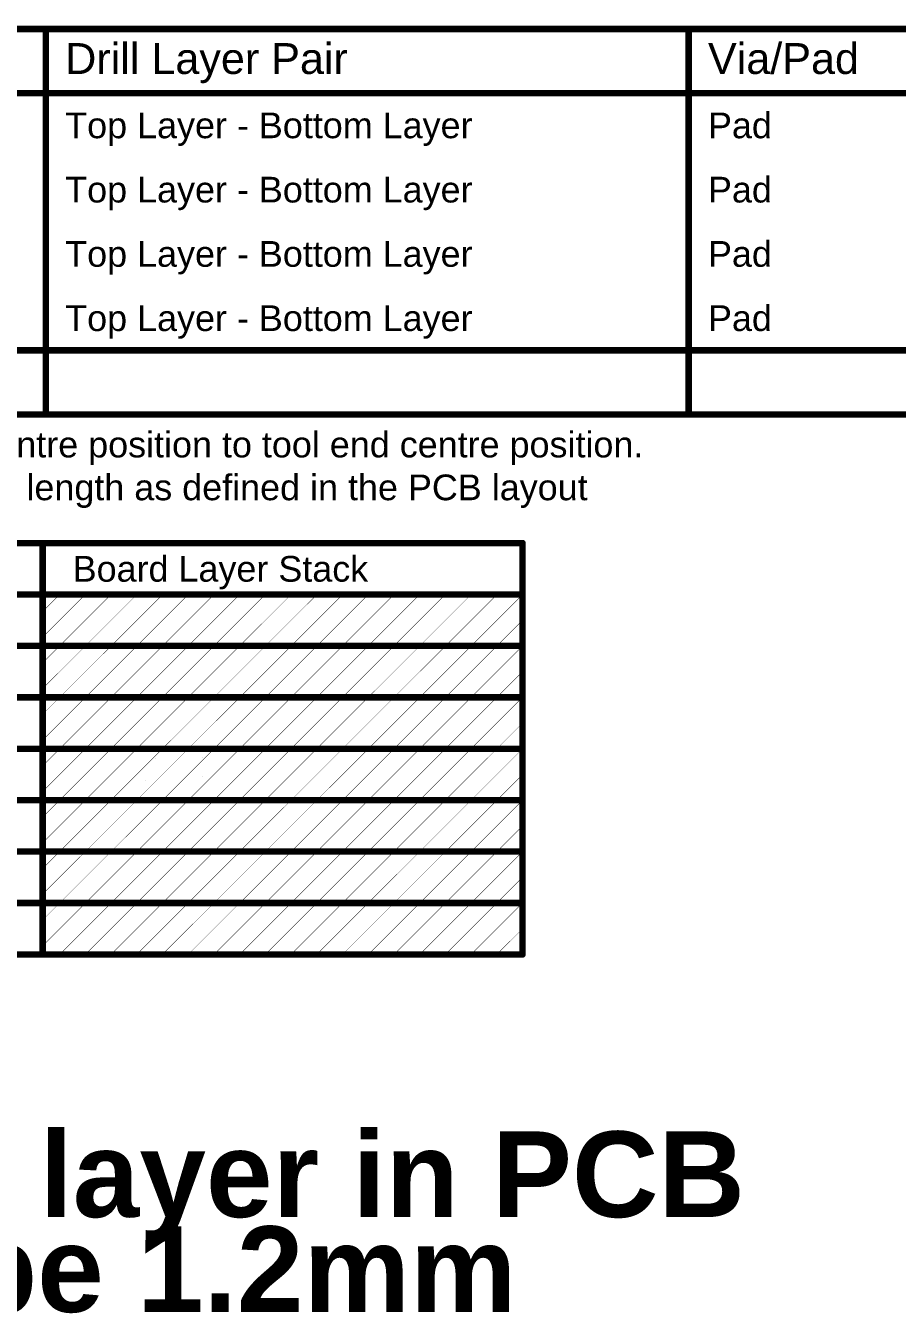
# Model space of a CAD drawing. Header units: inches. Extents: x 0 to 446, y -21 to 70.
# Drawn here: x 191.4 to 243, y -20.7 to 55.7 of the extents above; entities that cross this region are included whole.
import ezdxf

# ---------------------------------------------------------------- set-up
doc = ezdxf.new("R2010")
doc.units = ezdxf.units.IN
for name, color, linetype in [('Deimensions', 6, 'Continuous'), ('Drill Drawing', 1, 'Continuous'), ('Fabrication', 76, 'Continuous')]:
    doc.layers.add(name, color=color, linetype=linetype)
doc.styles.add('Arial', font='', dxfattribs={"height": 0.2})
doc.styles.add('Arial_Bold', font='', dxfattribs={"height": 0.2})
doc.styles.get('Arial').set_extended_font_data('Arial')
doc.styles.get('Arial_Bold').set_extended_font_data('Arial', bold=True)

msp = doc.modelspace()

# ---------------------------------------------------------------- linework, layer by layer
at = {"layer": 'Deimensions'}
for points in [[(201.025, 13.443, 0.00635, 0.00635, 1), (201.019, 13.443, 0.00635, 0.00635, 1)], [(201.017, 13.443, 0.00317, 0.00317, 1), (201.02, 13.443, 0.00317, 0.00317, 1)], [(201.023, 13.443, 0.00317, 0.00317, 1), (201.027, 13.443, 0.00317, 0.00317, 1)], [(201.461, 13.253, 0.00635, 0.00635, 1), (201.455, 13.253, 0.00635, 0.00635, 1)], [(201.453, 13.253, 0.00317, 0.00317, 1), (201.456, 13.253, 0.00317, 0.00317, 1)], [(201.46, 13.253, 0.00317, 0.00317, 1), (201.463, 13.253, 0.00317, 0.00317, 1)], [(201.941, 13.253, 0.00635, 0.00635, 1), (201.935, 13.253, 0.00635, 0.00635, 1)], [(201.933, 13.253, 0.00317, 0.00317, 1), (201.936, 13.253, 0.00317, 0.00317, 1)], [(201.94, 13.253, 0.00317, 0.00317, 1), (201.943, 13.253, 0.00317, 0.00317, 1)], [(202.071, 13.443, 0.00635, 0.00635, 1), (202.064, 13.443, 0.00635, 0.00635, 1)], [(202.063, 13.443, 0.00317, 0.00317, 1), (202.066, 13.443, 0.00317, 0.00317, 1)], [(202.069, 13.443, 0.00317, 0.00317, 1), (202.072, 13.443, 0.00317, 0.00317, 1)], [(198.85, 12.25, 0.00635, 0.00635, 1), (198.844, 12.25, 0.00635, 0.00635, 1)], [(198.842, 12.25, 0.00317, 0.00317, 1), (198.845, 12.25, 0.00317, 0.00317, 1)], [(198.848, 12.25, 0.00317, 0.00317, 1), (198.852, 12.25, 0.00317, 0.00317, 1)], [(199.028, 12.675, 0.00635, 0.00635, 1), (199.021, 12.675, 0.00635, 0.00635, 1)], [(199.02, 12.675, 0.00317, 0.00317, 1), (199.023, 12.675, 0.00317, 0.00317, 1)], [(199.028, 12.637, 0.00635, 0.00635, 1), (199.021, 12.637, 0.00635, 0.00635, 1)], [(199.02, 12.637, 0.00317, 0.00317, 1), (199.023, 12.637, 0.00317, 0.00317, 1)], [(199.026, 12.675, 0.00317, 0.00317, 1), (199.029, 12.675, 0.00317, 0.00317, 1)], [(199.026, 12.637, 0.00317, 0.00317, 1), (199.029, 12.637, 0.00317, 0.00317, 1)], [(199.053, 12.637, 0.00635, 0.00635, 1), (199.047, 12.637, 0.00635, 0.00635, 1)], [(199.045, 12.637, 0.00317, 0.00317, 1), (199.048, 12.637, 0.00317, 0.00317, 1)], [(199.053, 12.212, 0.00635, 0.00635, 1), (199.047, 12.212, 0.00635, 0.00635, 1)], [(199.045, 12.212, 0.00317, 0.00317, 1), (199.048, 12.212, 0.00317, 0.00317, 1)], [(199.052, 12.637, 0.00317, 0.00317, 1), (199.055, 12.637, 0.00317, 0.00317, 1)], [(199.052, 12.212, 0.00317, 0.00317, 1), (199.055, 12.212, 0.00317, 0.00317, 1)], [(199.556, 12.276, 0.00635, 0.00635, 1), (199.55, 12.276, 0.00635, 0.00635, 1)], [(199.548, 12.276, 0.00317, 0.00317, 1), (199.551, 12.276, 0.00317, 0.00317, 1)], [(199.555, 12.276, 0.00317, 0.00317, 1), (199.558, 12.276, 0.00317, 0.00317, 1)], [(201.842, 12.276, 0.00635, 0.00635, 1), (201.836, 12.276, 0.00635, 0.00635, 1)], [(201.834, 12.276, 0.00317, 0.00317, 1), (201.837, 12.276, 0.00317, 0.00317, 1)], [(201.841, 12.276, 0.00317, 0.00317, 1), (201.844, 12.276, 0.00317, 0.00317, 1)], [(198.85, 12.104, 0.00635, 0.00635, 1), (198.844, 12.104, 0.00635, 0.00635, 1)], [(198.842, 12.104, 0.00317, 0.00317, 1), (198.845, 12.104, 0.00317, 0.00317, 1)], [(198.848, 12.104, 0.00317, 0.00317, 1), (198.852, 12.104, 0.00317, 0.00317, 1)], [(199.683, 11.653, 0.00635, 0.00635, 1), (199.677, 11.653, 0.00635, 0.00635, 1)], [(199.675, 11.653, 0.00317, 0.00317, 1), (199.678, 11.653, 0.00317, 0.00317, 1)], [(199.682, 11.653, 0.00317, 0.00317, 1), (199.685, 11.653, 0.00317, 0.00317, 1)], [(201.715, 11.868, 0.00635, 0.00635, 1), (201.709, 11.868, 0.00635, 0.00635, 1)], [(201.707, 11.868, 0.00317, 0.00317, 1), (201.71, 11.868, 0.00317, 0.00317, 1)], [(201.715, 11.653, 0.00635, 0.00635, 1), (201.709, 11.653, 0.00635, 0.00635, 1)], [(201.715, 11.653, 0.00635, 0.00635, 1), (201.709, 11.653, 0.00635, 0.00635, 1)], [(201.707, 11.653, 0.00317, 0.00317, 1), (201.71, 11.653, 0.00317, 0.00317, 1)], [(201.707, 11.653, 0.00317, 0.00317, 1), (201.71, 11.653, 0.00317, 0.00317, 1)], [(201.714, 11.868, 0.00317, 0.00317, 1), (201.717, 11.868, 0.00317, 0.00317, 1)], [(201.714, 11.653, 0.00317, 0.00317, 1), (201.717, 11.653, 0.00317, 0.00317, 1)], [(201.714, 11.653, 0.00317, 0.00317, 1), (201.717, 11.653, 0.00317, 0.00317, 1)], [(198.489, 10.886, 0.00635, 0.00635, 1), (198.482, 10.886, 0.00635, 0.00635, 1)], [(198.481, 10.886, 0.00317, 0.00317, 1), (198.484, 10.886, 0.00317, 0.00317, 1)], [(198.489, 10.856, 0.00635, 0.00635, 1), (198.482, 10.856, 0.00635, 0.00635, 1)], [(198.481, 10.856, 0.00317, 0.00317, 1), (198.484, 10.856, 0.00317, 0.00317, 1)], [(198.487, 10.886, 0.00317, 0.00317, 1), (198.49, 10.886, 0.00317, 0.00317, 1)], [(198.487, 10.856, 0.00317, 0.00317, 1), (198.49, 10.856, 0.00317, 0.00317, 1)], [(198.61, 10.886, 0.00635, 0.00635, 1), (198.604, 10.886, 0.00635, 0.00635, 1)], [(198.602, 10.886, 0.00317, 0.00317, 1), (198.605, 10.886, 0.00317, 0.00317, 1)], [(198.609, 10.886, 0.00317, 0.00317, 1), (198.612, 10.886, 0.00317, 0.00317, 1)], [(201.025, 11.335, 0.00635, 0.00635, 1), (201.019, 11.335, 0.00635, 0.00635, 1)], [(201.017, 11.335, 0.00317, 0.00317, 1), (201.02, 11.335, 0.00317, 0.00317, 1)], [(201.023, 11.335, 0.00317, 0.00317, 1), (201.027, 11.335, 0.00317, 0.00317, 1)], [(201.842, 11.121, 0.00635, 0.00635, 1), (201.836, 11.121, 0.00635, 0.00635, 1)], [(201.834, 11.121, 0.00317, 0.00317, 1), (201.837, 11.121, 0.00317, 0.00317, 1)], [(201.841, 11.121, 0.00317, 0.00317, 1), (201.844, 11.121, 0.00317, 0.00317, 1)]]:
    msp.add_lwpolyline(points, format="xyseb", close=True, dxfattribs=at)
at = {"layer": 'Drill Drawing'}
for points in [[(105.943, 55.463, 0.381, 0.381, 0), (445.496, 55.463, 0.381, 0.381, 0)], [(192.559, 32.603, 0.381, 0.381, 0), (192.559, 55.463, 0.381, 0.381, 0)], [(230.648, 32.603, 0.381, 0.381, 0), (230.648, 55.463, 0.381, 0.381, 0)], [(105.943, 51.653, 0.381, 0.381, 0), (445.496, 51.653, 0.381, 0.381, 0)], [(105.943, 36.413, 0.381, 0.381, 0), (445.496, 36.413, 0.381, 0.381, 0)], [(105.943, 32.603, 0.381, 0.381, 0), (445.496, 32.603, 0.381, 0.381, 0)]]:
    msp.add_lwpolyline(points, format="xyseb", dxfattribs=at)
for points in [[(192.464, 55.463, 0.191, 0.191, 1), (192.655, 55.463, 0.191, 0.191, 1)], [(230.553, 55.463, 0.191, 0.191, 1), (230.743, 55.463, 0.191, 0.191, 1)], [(192.464, 32.603, 0.191, 0.191, 1), (192.655, 32.603, 0.191, 0.191, 1)], [(230.553, 32.603, 0.191, 0.191, 1), (230.743, 32.603, 0.191, 0.191, 1)]]:
    msp.add_lwpolyline(points, format="xyseb", close=True, dxfattribs=at)
at = {"layer": 'Fabrication'}
for points in [[(105.52, 24.983, 0.381, 0.381, 0), (220.806, 24.983, 0.381, 0.381, 0)], [(192.366, 0.599, 0.381, 0.381, 0), (192.366, 24.983, 0.381, 0.381, 0)], [(220.806, 0.599, 0.381, 0.381, 0), (220.806, 24.983, 0.381, 0.381, 0)], [(105.52, 21.935, 0.381, 0.381, 0), (220.806, 21.935, 0.381, 0.381, 0)], [(192.366, 19.403, 0.0254, 0.0254, 0), (194.898, 21.935, 0.0254, 0.0254, 0)], [(192.366, 20.927, 0.0254, 0.0254, 0), (193.374, 21.935, 0.0254, 0.0254, 0)], [(193.374, 18.887, 0.0254, 0.0254, 0), (196.422, 21.935, 0.0254, 0.0254, 0)], [(194.898, 18.887, 0.0254, 0.0254, 0), (197.946, 21.935, 0.0254, 0.0254, 0)], [(196.422, 18.887, 0.0254, 0.0254, 0), (199.47, 21.935, 0.0254, 0.0254, 0)], [(197.946, 18.887, 0.0254, 0.0254, 0), (200.994, 21.935, 0.0254, 0.0254, 0)], [(199.47, 18.887, 0.0254, 0.0254, 0), (202.518, 21.935, 0.0254, 0.0254, 0)], [(200.994, 18.887, 0.0254, 0.0254, 0), (204.042, 21.935, 0.0254, 0.0254, 0)], [(202.518, 18.887, 0.0254, 0.0254, 0), (205.566, 21.935, 0.0254, 0.0254, 0)], [(204.042, 18.887, 0.0254, 0.0254, 0), (207.09, 21.935, 0.0254, 0.0254, 0)], [(205.566, 18.887, 0.0254, 0.0254, 0), (208.614, 21.935, 0.0254, 0.0254, 0)], [(207.09, 18.887, 0.0254, 0.0254, 0), (210.138, 21.935, 0.0254, 0.0254, 0)], [(208.614, 18.887, 0.0254, 0.0254, 0), (211.662, 21.935, 0.0254, 0.0254, 0)], [(210.138, 18.887, 0.0254, 0.0254, 0), (213.186, 21.935, 0.0254, 0.0254, 0)], [(211.662, 18.887, 0.0254, 0.0254, 0), (214.71, 21.935, 0.0254, 0.0254, 0)], [(213.186, 18.887, 0.0254, 0.0254, 0), (216.234, 21.935, 0.0254, 0.0254, 0)], [(214.71, 18.887, 0.0254, 0.0254, 0), (217.758, 21.935, 0.0254, 0.0254, 0)], [(216.234, 18.887, 0.0254, 0.0254, 0), (219.282, 21.935, 0.0254, 0.0254, 0)], [(217.758, 18.887, 0.0254, 0.0254, 0), (220.806, 21.935, 0.0254, 0.0254, 0)], [(219.282, 18.887, 0.0254, 0.0254, 0), (220.806, 20.411, 0.0254, 0.0254, 0)], [(177.892, 18.887, 0.381, 0.381, 0), (192.366, 18.887, 0.381, 0.381, 0)], [(192.366, 18.887, 0.381, 0.381, 0), (220.806, 18.887, 0.381, 0.381, 0)], [(192.366, 16.355, 0.0254, 0.0254, 0), (194.898, 18.887, 0.0254, 0.0254, 0)], [(192.366, 17.879, 0.0254, 0.0254, 0), (193.374, 18.887, 0.0254, 0.0254, 0)], [(193.374, 15.839, 0.0254, 0.0254, 0), (196.422, 18.887, 0.0254, 0.0254, 0)], [(194.898, 15.839, 0.0254, 0.0254, 0), (197.946, 18.887, 0.0254, 0.0254, 0)], [(196.422, 15.839, 0.0254, 0.0254, 0), (199.47, 18.887, 0.0254, 0.0254, 0)], [(197.946, 15.839, 0.0254, 0.0254, 0), (200.994, 18.887, 0.0254, 0.0254, 0)], [(199.47, 15.839, 0.0254, 0.0254, 0), (202.518, 18.887, 0.0254, 0.0254, 0)], [(200.994, 15.839, 0.0254, 0.0254, 0), (204.042, 18.887, 0.0254, 0.0254, 0)], [(202.518, 15.839, 0.0254, 0.0254, 0), (205.566, 18.887, 0.0254, 0.0254, 0)], [(204.042, 15.839, 0.0254, 0.0254, 0), (207.09, 18.887, 0.0254, 0.0254, 0)], [(205.566, 15.839, 0.0254, 0.0254, 0), (208.614, 18.887, 0.0254, 0.0254, 0)], [(207.09, 15.839, 0.0254, 0.0254, 0), (210.138, 18.887, 0.0254, 0.0254, 0)], [(208.614, 15.839, 0.0254, 0.0254, 0), (211.662, 18.887, 0.0254, 0.0254, 0)], [(210.138, 15.839, 0.0254, 0.0254, 0), (213.186, 18.887, 0.0254, 0.0254, 0)], [(211.662, 15.839, 0.0254, 0.0254, 0), (214.71, 18.887, 0.0254, 0.0254, 0)], [(213.186, 15.839, 0.0254, 0.0254, 0), (216.234, 18.887, 0.0254, 0.0254, 0)], [(214.71, 15.839, 0.0254, 0.0254, 0), (217.758, 18.887, 0.0254, 0.0254, 0)], [(216.234, 15.839, 0.0254, 0.0254, 0), (219.282, 18.887, 0.0254, 0.0254, 0)], [(217.758, 15.839, 0.0254, 0.0254, 0), (220.806, 18.887, 0.0254, 0.0254, 0)], [(219.282, 15.839, 0.0254, 0.0254, 0), (220.806, 17.363, 0.0254, 0.0254, 0)], [(177.892, 15.839, 0.381, 0.381, 0), (192.366, 15.839, 0.381, 0.381, 0)], [(192.366, 15.839, 0.381, 0.381, 0), (220.806, 15.839, 0.381, 0.381, 0)], [(192.366, 13.307, 0.0254, 0.0254, 0), (194.898, 15.839, 0.0254, 0.0254, 0)], [(192.366, 14.831, 0.0254, 0.0254, 0), (193.374, 15.839, 0.0254, 0.0254, 0)], [(193.374, 12.791, 0.0254, 0.0254, 0), (196.422, 15.839, 0.0254, 0.0254, 0)], [(194.898, 12.791, 0.0254, 0.0254, 0), (197.946, 15.839, 0.0254, 0.0254, 0)], [(196.422, 12.791, 0.0254, 0.0254, 0), (199.47, 15.839, 0.0254, 0.0254, 0)], [(197.946, 12.791, 0.0254, 0.0254, 0), (200.994, 15.839, 0.0254, 0.0254, 0)], [(199.47, 12.791, 0.0254, 0.0254, 0), (202.518, 15.839, 0.0254, 0.0254, 0)], [(200.994, 12.791, 0.0254, 0.0254, 0), (204.042, 15.839, 0.0254, 0.0254, 0)], [(202.518, 12.791, 0.0254, 0.0254, 0), (205.566, 15.839, 0.0254, 0.0254, 0)], [(204.042, 12.791, 0.0254, 0.0254, 0), (207.09, 15.839, 0.0254, 0.0254, 0)], [(205.566, 12.791, 0.0254, 0.0254, 0), (208.614, 15.839, 0.0254, 0.0254, 0)], [(207.09, 12.791, 0.0254, 0.0254, 0), (210.138, 15.839, 0.0254, 0.0254, 0)], [(208.614, 12.791, 0.0254, 0.0254, 0), (211.662, 15.839, 0.0254, 0.0254, 0)], [(210.138, 12.791, 0.0254, 0.0254, 0), (213.186, 15.839, 0.0254, 0.0254, 0)], [(211.662, 12.791, 0.0254, 0.0254, 0), (214.71, 15.839, 0.0254, 0.0254, 0)], [(213.186, 12.791, 0.0254, 0.0254, 0), (216.234, 15.839, 0.0254, 0.0254, 0)], [(214.71, 12.791, 0.0254, 0.0254, 0), (217.758, 15.839, 0.0254, 0.0254, 0)], [(216.234, 12.791, 0.0254, 0.0254, 0), (219.282, 15.839, 0.0254, 0.0254, 0)], [(217.758, 12.791, 0.0254, 0.0254, 0), (220.806, 15.839, 0.0254, 0.0254, 0)], [(219.282, 12.791, 0.0254, 0.0254, 0), (220.806, 14.315, 0.0254, 0.0254, 0)], [(177.892, 12.791, 0.381, 0.381, 0), (192.366, 12.791, 0.381, 0.381, 0)], [(192.366, 12.791, 0.381, 0.381, 0), (220.806, 12.791, 0.381, 0.381, 0)], [(192.366, 10.259, 0.0254, 0.0254, 0), (194.898, 12.791, 0.0254, 0.0254, 0)], [(192.366, 11.783, 0.0254, 0.0254, 0), (193.374, 12.791, 0.0254, 0.0254, 0)], [(193.374, 9.743, 0.0254, 0.0254, 0), (196.422, 12.791, 0.0254, 0.0254, 0)], [(194.898, 9.743, 0.0254, 0.0254, 0), (197.946, 12.791, 0.0254, 0.0254, 0)], [(196.422, 9.743, 0.0254, 0.0254, 0), (199.47, 12.791, 0.0254, 0.0254, 0)], [(197.946, 9.743, 0.0254, 0.0254, 0), (200.994, 12.791, 0.0254, 0.0254, 0)], [(199.47, 9.743, 0.0254, 0.0254, 0), (202.518, 12.791, 0.0254, 0.0254, 0)], [(200.994, 9.743, 0.0254, 0.0254, 0), (204.042, 12.791, 0.0254, 0.0254, 0)], [(202.518, 9.743, 0.0254, 0.0254, 0), (205.566, 12.791, 0.0254, 0.0254, 0)], [(204.042, 9.743, 0.0254, 0.0254, 0), (207.09, 12.791, 0.0254, 0.0254, 0)], [(205.566, 9.743, 0.0254, 0.0254, 0), (208.614, 12.791, 0.0254, 0.0254, 0)], [(207.09, 9.743, 0.0254, 0.0254, 0), (210.138, 12.791, 0.0254, 0.0254, 0)], [(208.614, 9.743, 0.0254, 0.0254, 0), (211.662, 12.791, 0.0254, 0.0254, 0)], [(210.138, 9.743, 0.0254, 0.0254, 0), (213.186, 12.791, 0.0254, 0.0254, 0)], [(211.662, 9.743, 0.0254, 0.0254, 0), (214.71, 12.791, 0.0254, 0.0254, 0)], [(213.186, 9.743, 0.0254, 0.0254, 0), (216.234, 12.791, 0.0254, 0.0254, 0)], [(214.71, 9.743, 0.0254, 0.0254, 0), (217.758, 12.791, 0.0254, 0.0254, 0)], [(216.234, 9.743, 0.0254, 0.0254, 0), (219.282, 12.791, 0.0254, 0.0254, 0)], [(217.758, 9.743, 0.0254, 0.0254, 0), (220.806, 12.791, 0.0254, 0.0254, 0)], [(219.282, 9.743, 0.0254, 0.0254, 0), (220.806, 11.267, 0.0254, 0.0254, 0)], [(177.892, 9.743, 0.381, 0.381, 0), (192.366, 9.743, 0.381, 0.381, 0)], [(192.366, 9.743, 0.381, 0.381, 0), (220.806, 9.743, 0.381, 0.381, 0)], [(192.366, 7.211, 0.0254, 0.0254, 0), (194.898, 9.743, 0.0254, 0.0254, 0)], [(192.366, 8.735, 0.0254, 0.0254, 0), (193.374, 9.743, 0.0254, 0.0254, 0)], [(193.374, 6.695, 0.0254, 0.0254, 0), (196.422, 9.743, 0.0254, 0.0254, 0)], [(194.898, 6.695, 0.0254, 0.0254, 0), (197.946, 9.743, 0.0254, 0.0254, 0)], [(196.422, 6.695, 0.0254, 0.0254, 0), (199.47, 9.743, 0.0254, 0.0254, 0)], [(197.946, 6.695, 0.0254, 0.0254, 0), (200.994, 9.743, 0.0254, 0.0254, 0)], [(199.47, 6.695, 0.0254, 0.0254, 0), (202.518, 9.743, 0.0254, 0.0254, 0)], [(200.994, 6.695, 0.0254, 0.0254, 0), (204.042, 9.743, 0.0254, 0.0254, 0)], [(202.518, 6.695, 0.0254, 0.0254, 0), (205.566, 9.743, 0.0254, 0.0254, 0)], [(204.042, 6.695, 0.0254, 0.0254, 0), (207.09, 9.743, 0.0254, 0.0254, 0)], [(205.566, 6.695, 0.0254, 0.0254, 0), (208.614, 9.743, 0.0254, 0.0254, 0)], [(207.09, 6.695, 0.0254, 0.0254, 0), (210.138, 9.743, 0.0254, 0.0254, 0)], [(208.614, 6.695, 0.0254, 0.0254, 0), (211.662, 9.743, 0.0254, 0.0254, 0)], [(210.138, 6.695, 0.0254, 0.0254, 0), (213.186, 9.743, 0.0254, 0.0254, 0)], [(211.662, 6.695, 0.0254, 0.0254, 0), (214.71, 9.743, 0.0254, 0.0254, 0)], [(213.186, 6.695, 0.0254, 0.0254, 0), (216.234, 9.743, 0.0254, 0.0254, 0)], [(214.71, 6.695, 0.0254, 0.0254, 0), (217.758, 9.743, 0.0254, 0.0254, 0)], [(216.234, 6.695, 0.0254, 0.0254, 0), (219.282, 9.743, 0.0254, 0.0254, 0)], [(217.758, 6.695, 0.0254, 0.0254, 0), (220.806, 9.743, 0.0254, 0.0254, 0)], [(219.282, 6.695, 0.0254, 0.0254, 0), (220.806, 8.219, 0.0254, 0.0254, 0)], [(177.892, 6.695, 0.381, 0.381, 0), (192.366, 6.695, 0.381, 0.381, 0)], [(192.366, 6.695, 0.381, 0.381, 0), (220.806, 6.695, 0.381, 0.381, 0)], [(192.366, 4.163, 0.0254, 0.0254, 0), (194.898, 6.695, 0.0254, 0.0254, 0)], [(192.366, 5.687, 0.0254, 0.0254, 0), (193.374, 6.695, 0.0254, 0.0254, 0)], [(193.374, 3.647, 0.0254, 0.0254, 0), (196.422, 6.695, 0.0254, 0.0254, 0)], [(194.898, 3.647, 0.0254, 0.0254, 0), (197.946, 6.695, 0.0254, 0.0254, 0)], [(196.422, 3.647, 0.0254, 0.0254, 0), (199.47, 6.695, 0.0254, 0.0254, 0)], [(197.946, 3.647, 0.0254, 0.0254, 0), (200.994, 6.695, 0.0254, 0.0254, 0)], [(199.47, 3.647, 0.0254, 0.0254, 0), (202.518, 6.695, 0.0254, 0.0254, 0)], [(200.994, 3.647, 0.0254, 0.0254, 0), (204.042, 6.695, 0.0254, 0.0254, 0)], [(202.518, 3.647, 0.0254, 0.0254, 0), (205.566, 6.695, 0.0254, 0.0254, 0)], [(204.042, 3.647, 0.0254, 0.0254, 0), (207.09, 6.695, 0.0254, 0.0254, 0)], [(205.566, 3.647, 0.0254, 0.0254, 0), (208.614, 6.695, 0.0254, 0.0254, 0)], [(207.09, 3.647, 0.0254, 0.0254, 0), (210.138, 6.695, 0.0254, 0.0254, 0)], [(208.614, 3.647, 0.0254, 0.0254, 0), (211.662, 6.695, 0.0254, 0.0254, 0)], [(210.138, 3.647, 0.0254, 0.0254, 0), (213.186, 6.695, 0.0254, 0.0254, 0)], [(211.662, 3.647, 0.0254, 0.0254, 0), (214.71, 6.695, 0.0254, 0.0254, 0)], [(213.186, 3.647, 0.0254, 0.0254, 0), (216.234, 6.695, 0.0254, 0.0254, 0)], [(214.71, 3.647, 0.0254, 0.0254, 0), (217.758, 6.695, 0.0254, 0.0254, 0)], [(216.234, 3.647, 0.0254, 0.0254, 0), (219.282, 6.695, 0.0254, 0.0254, 0)], [(217.758, 3.647, 0.0254, 0.0254, 0), (220.806, 6.695, 0.0254, 0.0254, 0)], [(219.282, 3.647, 0.0254, 0.0254, 0), (220.806, 5.171, 0.0254, 0.0254, 0)], [(177.892, 3.647, 0.381, 0.381, 0), (192.366, 3.647, 0.381, 0.381, 0)], [(192.366, 3.647, 0.381, 0.381, 0), (220.806, 3.647, 0.381, 0.381, 0)], [(192.366, 1.115, 0.0254, 0.0254, 0), (194.898, 3.647, 0.0254, 0.0254, 0)], [(192.366, 2.639, 0.0254, 0.0254, 0), (193.374, 3.647, 0.0254, 0.0254, 0)], [(193.374, 0.599, 0.0254, 0.0254, 0), (196.422, 3.647, 0.0254, 0.0254, 0)], [(194.898, 0.599, 0.0254, 0.0254, 0), (197.946, 3.647, 0.0254, 0.0254, 0)], [(196.422, 0.599, 0.0254, 0.0254, 0), (199.47, 3.647, 0.0254, 0.0254, 0)], [(197.946, 0.599, 0.0254, 0.0254, 0), (200.994, 3.647, 0.0254, 0.0254, 0)], [(199.47, 0.599, 0.0254, 0.0254, 0), (202.518, 3.647, 0.0254, 0.0254, 0)], [(200.994, 0.599, 0.0254, 0.0254, 0), (204.042, 3.647, 0.0254, 0.0254, 0)], [(202.518, 0.599, 0.0254, 0.0254, 0), (205.566, 3.647, 0.0254, 0.0254, 0)], [(204.042, 0.599, 0.0254, 0.0254, 0), (207.09, 3.647, 0.0254, 0.0254, 0)], [(205.566, 0.599, 0.0254, 0.0254, 0), (208.614, 3.647, 0.0254, 0.0254, 0)], [(207.09, 0.599, 0.0254, 0.0254, 0), (210.138, 3.647, 0.0254, 0.0254, 0)], [(208.614, 0.599, 0.0254, 0.0254, 0), (211.662, 3.647, 0.0254, 0.0254, 0)], [(210.138, 0.599, 0.0254, 0.0254, 0), (213.186, 3.647, 0.0254, 0.0254, 0)], [(211.662, 0.599, 0.0254, 0.0254, 0), (214.71, 3.647, 0.0254, 0.0254, 0)], [(213.186, 0.599, 0.0254, 0.0254, 0), (216.234, 3.647, 0.0254, 0.0254, 0)], [(214.71, 0.599, 0.0254, 0.0254, 0), (217.758, 3.647, 0.0254, 0.0254, 0)], [(216.234, 0.599, 0.0254, 0.0254, 0), (219.282, 3.647, 0.0254, 0.0254, 0)], [(217.758, 0.599, 0.0254, 0.0254, 0), (220.806, 3.647, 0.0254, 0.0254, 0)], [(219.282, 0.599, 0.0254, 0.0254, 0), (220.806, 2.123, 0.0254, 0.0254, 0)], [(177.892, 0.599, 0.381, 0.381, 0), (192.366, 0.599, 0.381, 0.381, 0)], [(192.366, 0.599, 0.381, 0.381, 0), (220.806, 0.599, 0.381, 0.381, 0)]]:
    msp.add_lwpolyline(points, format="xyseb", dxfattribs=at)
for points in [[(192.271, 24.983, 0.191, 0.191, 1), (192.461, 24.983, 0.191, 0.191, 1)], [(220.711, 24.983, 0.191, 0.191, 1), (220.901, 24.983, 0.191, 0.191, 1)], [(220.711, 24.983, 0.191, 0.191, 1), (220.901, 24.983, 0.191, 0.191, 1)], [(193.368, 21.935, 0.0127, 0.0127, 1), (193.38, 21.935, 0.0127, 0.0127, 1)], [(194.892, 21.935, 0.0127, 0.0127, 1), (194.904, 21.935, 0.0127, 0.0127, 1)], [(196.416, 21.935, 0.0127, 0.0127, 1), (196.428, 21.935, 0.0127, 0.0127, 1)], [(197.94, 21.935, 0.0127, 0.0127, 1), (197.952, 21.935, 0.0127, 0.0127, 1)], [(199.464, 21.935, 0.0127, 0.0127, 1), (199.476, 21.935, 0.0127, 0.0127, 1)], [(200.988, 21.935, 0.0127, 0.0127, 1), (201, 21.935, 0.0127, 0.0127, 1)], [(202.512, 21.935, 0.0127, 0.0127, 1), (202.524, 21.935, 0.0127, 0.0127, 1)], [(204.036, 21.935, 0.0127, 0.0127, 1), (204.048, 21.935, 0.0127, 0.0127, 1)], [(205.56, 21.935, 0.0127, 0.0127, 1), (205.572, 21.935, 0.0127, 0.0127, 1)], [(207.084, 21.935, 0.0127, 0.0127, 1), (207.096, 21.935, 0.0127, 0.0127, 1)], [(208.608, 21.935, 0.0127, 0.0127, 1), (208.62, 21.935, 0.0127, 0.0127, 1)], [(210.132, 21.935, 0.0127, 0.0127, 1), (210.144, 21.935, 0.0127, 0.0127, 1)], [(211.656, 21.935, 0.0127, 0.0127, 1), (211.668, 21.935, 0.0127, 0.0127, 1)], [(213.18, 21.935, 0.0127, 0.0127, 1), (213.192, 21.935, 0.0127, 0.0127, 1)], [(214.704, 21.935, 0.0127, 0.0127, 1), (214.716, 21.935, 0.0127, 0.0127, 1)], [(216.228, 21.935, 0.0127, 0.0127, 1), (216.24, 21.935, 0.0127, 0.0127, 1)], [(217.752, 21.935, 0.0127, 0.0127, 1), (217.764, 21.935, 0.0127, 0.0127, 1)], [(219.276, 21.935, 0.0127, 0.0127, 1), (219.288, 21.935, 0.0127, 0.0127, 1)], [(220.711, 21.935, 0.191, 0.191, 1), (220.901, 21.935, 0.191, 0.191, 1)], [(220.8, 21.935, 0.0127, 0.0127, 1), (220.812, 21.935, 0.0127, 0.0127, 1)], [(192.36, 20.927, 0.0127, 0.0127, 1), (192.372, 20.927, 0.0127, 0.0127, 1)], [(220.8, 20.411, 0.0127, 0.0127, 1), (220.812, 20.411, 0.0127, 0.0127, 1)], [(192.36, 19.403, 0.0127, 0.0127, 1), (192.372, 19.403, 0.0127, 0.0127, 1)], [(192.271, 18.887, 0.191, 0.191, 1), (192.461, 18.887, 0.191, 0.191, 1)], [(192.271, 18.887, 0.191, 0.191, 1), (192.461, 18.887, 0.191, 0.191, 1)], [(193.368, 18.887, 0.0127, 0.0127, 1), (193.38, 18.887, 0.0127, 0.0127, 1)], [(193.368, 18.887, 0.0127, 0.0127, 1), (193.38, 18.887, 0.0127, 0.0127, 1)], [(194.892, 18.887, 0.0127, 0.0127, 1), (194.904, 18.887, 0.0127, 0.0127, 1)], [(194.892, 18.887, 0.0127, 0.0127, 1), (194.904, 18.887, 0.0127, 0.0127, 1)], [(196.416, 18.887, 0.0127, 0.0127, 1), (196.428, 18.887, 0.0127, 0.0127, 1)], [(196.416, 18.887, 0.0127, 0.0127, 1), (196.428, 18.887, 0.0127, 0.0127, 1)], [(197.94, 18.887, 0.0127, 0.0127, 1), (197.952, 18.887, 0.0127, 0.0127, 1)], [(197.94, 18.887, 0.0127, 0.0127, 1), (197.952, 18.887, 0.0127, 0.0127, 1)], [(199.464, 18.887, 0.0127, 0.0127, 1), (199.476, 18.887, 0.0127, 0.0127, 1)], [(199.464, 18.887, 0.0127, 0.0127, 1), (199.476, 18.887, 0.0127, 0.0127, 1)], [(200.988, 18.887, 0.0127, 0.0127, 1), (201, 18.887, 0.0127, 0.0127, 1)], [(200.988, 18.887, 0.0127, 0.0127, 1), (201, 18.887, 0.0127, 0.0127, 1)], [(202.512, 18.887, 0.0127, 0.0127, 1), (202.524, 18.887, 0.0127, 0.0127, 1)], [(202.512, 18.887, 0.0127, 0.0127, 1), (202.524, 18.887, 0.0127, 0.0127, 1)], [(204.036, 18.887, 0.0127, 0.0127, 1), (204.048, 18.887, 0.0127, 0.0127, 1)], [(204.036, 18.887, 0.0127, 0.0127, 1), (204.048, 18.887, 0.0127, 0.0127, 1)], [(205.56, 18.887, 0.0127, 0.0127, 1), (205.572, 18.887, 0.0127, 0.0127, 1)], [(205.56, 18.887, 0.0127, 0.0127, 1), (205.572, 18.887, 0.0127, 0.0127, 1)], [(207.084, 18.887, 0.0127, 0.0127, 1), (207.096, 18.887, 0.0127, 0.0127, 1)], [(207.084, 18.887, 0.0127, 0.0127, 1), (207.096, 18.887, 0.0127, 0.0127, 1)], [(208.608, 18.887, 0.0127, 0.0127, 1), (208.62, 18.887, 0.0127, 0.0127, 1)], [(208.608, 18.887, 0.0127, 0.0127, 1), (208.62, 18.887, 0.0127, 0.0127, 1)], [(210.132, 18.887, 0.0127, 0.0127, 1), (210.144, 18.887, 0.0127, 0.0127, 1)], [(210.132, 18.887, 0.0127, 0.0127, 1), (210.144, 18.887, 0.0127, 0.0127, 1)], [(211.656, 18.887, 0.0127, 0.0127, 1), (211.668, 18.887, 0.0127, 0.0127, 1)], [(211.656, 18.887, 0.0127, 0.0127, 1), (211.668, 18.887, 0.0127, 0.0127, 1)], [(213.18, 18.887, 0.0127, 0.0127, 1), (213.192, 18.887, 0.0127, 0.0127, 1)], [(213.18, 18.887, 0.0127, 0.0127, 1), (213.192, 18.887, 0.0127, 0.0127, 1)], [(214.704, 18.887, 0.0127, 0.0127, 1), (214.716, 18.887, 0.0127, 0.0127, 1)], [(214.704, 18.887, 0.0127, 0.0127, 1), (214.716, 18.887, 0.0127, 0.0127, 1)], [(216.228, 18.887, 0.0127, 0.0127, 1), (216.24, 18.887, 0.0127, 0.0127, 1)], [(216.228, 18.887, 0.0127, 0.0127, 1), (216.24, 18.887, 0.0127, 0.0127, 1)], [(217.752, 18.887, 0.0127, 0.0127, 1), (217.764, 18.887, 0.0127, 0.0127, 1)], [(217.752, 18.887, 0.0127, 0.0127, 1), (217.764, 18.887, 0.0127, 0.0127, 1)], [(219.276, 18.887, 0.0127, 0.0127, 1), (219.288, 18.887, 0.0127, 0.0127, 1)], [(219.276, 18.887, 0.0127, 0.0127, 1), (219.288, 18.887, 0.0127, 0.0127, 1)], [(220.711, 18.887, 0.191, 0.191, 1), (220.901, 18.887, 0.191, 0.191, 1)], [(220.8, 18.887, 0.0127, 0.0127, 1), (220.812, 18.887, 0.0127, 0.0127, 1)], [(192.36, 17.879, 0.0127, 0.0127, 1), (192.372, 17.879, 0.0127, 0.0127, 1)], [(220.8, 17.363, 0.0127, 0.0127, 1), (220.812, 17.363, 0.0127, 0.0127, 1)], [(192.271, 15.839, 0.191, 0.191, 1), (192.461, 15.839, 0.191, 0.191, 1)], [(192.271, 15.839, 0.191, 0.191, 1), (192.461, 15.839, 0.191, 0.191, 1)], [(192.36, 16.355, 0.0127, 0.0127, 1), (192.372, 16.355, 0.0127, 0.0127, 1)], [(220.711, 15.839, 0.191, 0.191, 1), (220.901, 15.839, 0.191, 0.191, 1)], [(193.368, 15.839, 0.0127, 0.0127, 1), (193.38, 15.839, 0.0127, 0.0127, 1)], [(193.368, 15.839, 0.0127, 0.0127, 1), (193.38, 15.839, 0.0127, 0.0127, 1)], [(194.892, 15.839, 0.0127, 0.0127, 1), (194.904, 15.839, 0.0127, 0.0127, 1)], [(194.892, 15.839, 0.0127, 0.0127, 1), (194.904, 15.839, 0.0127, 0.0127, 1)], [(196.416, 15.839, 0.0127, 0.0127, 1), (196.428, 15.839, 0.0127, 0.0127, 1)], [(196.416, 15.839, 0.0127, 0.0127, 1), (196.428, 15.839, 0.0127, 0.0127, 1)], [(197.94, 15.839, 0.0127, 0.0127, 1), (197.952, 15.839, 0.0127, 0.0127, 1)], [(197.94, 15.839, 0.0127, 0.0127, 1), (197.952, 15.839, 0.0127, 0.0127, 1)], [(199.464, 15.839, 0.0127, 0.0127, 1), (199.476, 15.839, 0.0127, 0.0127, 1)], [(199.464, 15.839, 0.0127, 0.0127, 1), (199.476, 15.839, 0.0127, 0.0127, 1)], [(200.988, 15.839, 0.0127, 0.0127, 1), (201, 15.839, 0.0127, 0.0127, 1)], [(200.988, 15.839, 0.0127, 0.0127, 1), (201, 15.839, 0.0127, 0.0127, 1)], [(202.512, 15.839, 0.0127, 0.0127, 1), (202.524, 15.839, 0.0127, 0.0127, 1)], [(202.512, 15.839, 0.0127, 0.0127, 1), (202.524, 15.839, 0.0127, 0.0127, 1)], [(204.036, 15.839, 0.0127, 0.0127, 1), (204.048, 15.839, 0.0127, 0.0127, 1)], [(204.036, 15.839, 0.0127, 0.0127, 1), (204.048, 15.839, 0.0127, 0.0127, 1)], [(205.56, 15.839, 0.0127, 0.0127, 1), (205.572, 15.839, 0.0127, 0.0127, 1)], [(205.56, 15.839, 0.0127, 0.0127, 1), (205.572, 15.839, 0.0127, 0.0127, 1)], [(207.084, 15.839, 0.0127, 0.0127, 1), (207.096, 15.839, 0.0127, 0.0127, 1)], [(207.084, 15.839, 0.0127, 0.0127, 1), (207.096, 15.839, 0.0127, 0.0127, 1)], [(208.608, 15.839, 0.0127, 0.0127, 1), (208.62, 15.839, 0.0127, 0.0127, 1)], [(208.608, 15.839, 0.0127, 0.0127, 1), (208.62, 15.839, 0.0127, 0.0127, 1)], [(210.132, 15.839, 0.0127, 0.0127, 1), (210.144, 15.839, 0.0127, 0.0127, 1)], [(210.132, 15.839, 0.0127, 0.0127, 1), (210.144, 15.839, 0.0127, 0.0127, 1)], [(211.656, 15.839, 0.0127, 0.0127, 1), (211.668, 15.839, 0.0127, 0.0127, 1)], [(211.656, 15.839, 0.0127, 0.0127, 1), (211.668, 15.839, 0.0127, 0.0127, 1)], [(213.18, 15.839, 0.0127, 0.0127, 1), (213.192, 15.839, 0.0127, 0.0127, 1)], [(213.18, 15.839, 0.0127, 0.0127, 1), (213.192, 15.839, 0.0127, 0.0127, 1)], [(214.704, 15.839, 0.0127, 0.0127, 1), (214.716, 15.839, 0.0127, 0.0127, 1)], [(214.704, 15.839, 0.0127, 0.0127, 1), (214.716, 15.839, 0.0127, 0.0127, 1)], [(216.228, 15.839, 0.0127, 0.0127, 1), (216.24, 15.839, 0.0127, 0.0127, 1)], [(216.228, 15.839, 0.0127, 0.0127, 1), (216.24, 15.839, 0.0127, 0.0127, 1)], [(217.752, 15.839, 0.0127, 0.0127, 1), (217.764, 15.839, 0.0127, 0.0127, 1)], [(217.752, 15.839, 0.0127, 0.0127, 1), (217.764, 15.839, 0.0127, 0.0127, 1)], [(219.276, 15.839, 0.0127, 0.0127, 1), (219.288, 15.839, 0.0127, 0.0127, 1)], [(219.276, 15.839, 0.0127, 0.0127, 1), (219.288, 15.839, 0.0127, 0.0127, 1)], [(220.8, 15.839, 0.0127, 0.0127, 1), (220.812, 15.839, 0.0127, 0.0127, 1)], [(192.36, 14.831, 0.0127, 0.0127, 1), (192.372, 14.831, 0.0127, 0.0127, 1)], [(220.8, 14.315, 0.0127, 0.0127, 1), (220.812, 14.315, 0.0127, 0.0127, 1)], [(192.271, 12.791, 0.191, 0.191, 1), (192.461, 12.791, 0.191, 0.191, 1)], [(192.271, 12.791, 0.191, 0.191, 1), (192.461, 12.791, 0.191, 0.191, 1)], [(192.36, 13.307, 0.0127, 0.0127, 1), (192.372, 13.307, 0.0127, 0.0127, 1)], [(220.711, 12.791, 0.191, 0.191, 1), (220.901, 12.791, 0.191, 0.191, 1)], [(193.368, 12.791, 0.0127, 0.0127, 1), (193.38, 12.791, 0.0127, 0.0127, 1)], [(193.368, 12.791, 0.0127, 0.0127, 1), (193.38, 12.791, 0.0127, 0.0127, 1)], [(194.892, 12.791, 0.0127, 0.0127, 1), (194.904, 12.791, 0.0127, 0.0127, 1)], [(194.892, 12.791, 0.0127, 0.0127, 1), (194.904, 12.791, 0.0127, 0.0127, 1)], [(196.416, 12.791, 0.0127, 0.0127, 1), (196.428, 12.791, 0.0127, 0.0127, 1)], [(196.416, 12.791, 0.0127, 0.0127, 1), (196.428, 12.791, 0.0127, 0.0127, 1)], [(197.94, 12.791, 0.0127, 0.0127, 1), (197.952, 12.791, 0.0127, 0.0127, 1)], [(197.94, 12.791, 0.0127, 0.0127, 1), (197.952, 12.791, 0.0127, 0.0127, 1)], [(199.464, 12.791, 0.0127, 0.0127, 1), (199.476, 12.791, 0.0127, 0.0127, 1)], [(199.464, 12.791, 0.0127, 0.0127, 1), (199.476, 12.791, 0.0127, 0.0127, 1)], [(200.988, 12.791, 0.0127, 0.0127, 1), (201, 12.791, 0.0127, 0.0127, 1)], [(200.988, 12.791, 0.0127, 0.0127, 1), (201, 12.791, 0.0127, 0.0127, 1)], [(202.512, 12.791, 0.0127, 0.0127, 1), (202.524, 12.791, 0.0127, 0.0127, 1)], [(202.512, 12.791, 0.0127, 0.0127, 1), (202.524, 12.791, 0.0127, 0.0127, 1)], [(204.036, 12.791, 0.0127, 0.0127, 1), (204.048, 12.791, 0.0127, 0.0127, 1)], [(204.036, 12.791, 0.0127, 0.0127, 1), (204.048, 12.791, 0.0127, 0.0127, 1)], [(205.56, 12.791, 0.0127, 0.0127, 1), (205.572, 12.791, 0.0127, 0.0127, 1)], [(205.56, 12.791, 0.0127, 0.0127, 1), (205.572, 12.791, 0.0127, 0.0127, 1)], [(207.084, 12.791, 0.0127, 0.0127, 1), (207.096, 12.791, 0.0127, 0.0127, 1)], [(207.084, 12.791, 0.0127, 0.0127, 1), (207.096, 12.791, 0.0127, 0.0127, 1)], [(208.608, 12.791, 0.0127, 0.0127, 1), (208.62, 12.791, 0.0127, 0.0127, 1)], [(208.608, 12.791, 0.0127, 0.0127, 1), (208.62, 12.791, 0.0127, 0.0127, 1)], [(210.132, 12.791, 0.0127, 0.0127, 1), (210.144, 12.791, 0.0127, 0.0127, 1)], [(210.132, 12.791, 0.0127, 0.0127, 1), (210.144, 12.791, 0.0127, 0.0127, 1)], [(211.656, 12.791, 0.0127, 0.0127, 1), (211.668, 12.791, 0.0127, 0.0127, 1)], [(211.656, 12.791, 0.0127, 0.0127, 1), (211.668, 12.791, 0.0127, 0.0127, 1)], [(213.18, 12.791, 0.0127, 0.0127, 1), (213.192, 12.791, 0.0127, 0.0127, 1)], [(213.18, 12.791, 0.0127, 0.0127, 1), (213.192, 12.791, 0.0127, 0.0127, 1)], [(214.704, 12.791, 0.0127, 0.0127, 1), (214.716, 12.791, 0.0127, 0.0127, 1)], [(214.704, 12.791, 0.0127, 0.0127, 1), (214.716, 12.791, 0.0127, 0.0127, 1)], [(216.228, 12.791, 0.0127, 0.0127, 1), (216.24, 12.791, 0.0127, 0.0127, 1)], [(216.228, 12.791, 0.0127, 0.0127, 1), (216.24, 12.791, 0.0127, 0.0127, 1)], [(217.752, 12.791, 0.0127, 0.0127, 1), (217.764, 12.791, 0.0127, 0.0127, 1)], [(217.752, 12.791, 0.0127, 0.0127, 1), (217.764, 12.791, 0.0127, 0.0127, 1)], [(219.276, 12.791, 0.0127, 0.0127, 1), (219.288, 12.791, 0.0127, 0.0127, 1)], [(219.276, 12.791, 0.0127, 0.0127, 1), (219.288, 12.791, 0.0127, 0.0127, 1)], [(220.8, 12.791, 0.0127, 0.0127, 1), (220.812, 12.791, 0.0127, 0.0127, 1)], [(192.36, 11.783, 0.0127, 0.0127, 1), (192.372, 11.783, 0.0127, 0.0127, 1)], [(220.8, 11.267, 0.0127, 0.0127, 1), (220.812, 11.267, 0.0127, 0.0127, 1)], [(192.271, 9.743, 0.191, 0.191, 1), (192.461, 9.743, 0.191, 0.191, 1)], [(192.271, 9.743, 0.191, 0.191, 1), (192.461, 9.743, 0.191, 0.191, 1)], [(192.36, 10.259, 0.0127, 0.0127, 1), (192.372, 10.259, 0.0127, 0.0127, 1)], [(220.711, 9.743, 0.191, 0.191, 1), (220.901, 9.743, 0.191, 0.191, 1)], [(193.368, 9.743, 0.0127, 0.0127, 1), (193.38, 9.743, 0.0127, 0.0127, 1)], [(193.368, 9.743, 0.0127, 0.0127, 1), (193.38, 9.743, 0.0127, 0.0127, 1)], [(194.892, 9.743, 0.0127, 0.0127, 1), (194.904, 9.743, 0.0127, 0.0127, 1)], [(194.892, 9.743, 0.0127, 0.0127, 1), (194.904, 9.743, 0.0127, 0.0127, 1)], [(196.416, 9.743, 0.0127, 0.0127, 1), (196.428, 9.743, 0.0127, 0.0127, 1)], [(196.416, 9.743, 0.0127, 0.0127, 1), (196.428, 9.743, 0.0127, 0.0127, 1)], [(197.94, 9.743, 0.0127, 0.0127, 1), (197.952, 9.743, 0.0127, 0.0127, 1)], [(197.94, 9.743, 0.0127, 0.0127, 1), (197.952, 9.743, 0.0127, 0.0127, 1)], [(199.464, 9.743, 0.0127, 0.0127, 1), (199.476, 9.743, 0.0127, 0.0127, 1)], [(199.464, 9.743, 0.0127, 0.0127, 1), (199.476, 9.743, 0.0127, 0.0127, 1)], [(200.988, 9.743, 0.0127, 0.0127, 1), (201, 9.743, 0.0127, 0.0127, 1)], [(200.988, 9.743, 0.0127, 0.0127, 1), (201, 9.743, 0.0127, 0.0127, 1)], [(202.512, 9.743, 0.0127, 0.0127, 1), (202.524, 9.743, 0.0127, 0.0127, 1)], [(202.512, 9.743, 0.0127, 0.0127, 1), (202.524, 9.743, 0.0127, 0.0127, 1)], [(204.036, 9.743, 0.0127, 0.0127, 1), (204.048, 9.743, 0.0127, 0.0127, 1)], [(204.036, 9.743, 0.0127, 0.0127, 1), (204.048, 9.743, 0.0127, 0.0127, 1)], [(205.56, 9.743, 0.0127, 0.0127, 1), (205.572, 9.743, 0.0127, 0.0127, 1)], [(205.56, 9.743, 0.0127, 0.0127, 1), (205.572, 9.743, 0.0127, 0.0127, 1)], [(207.084, 9.743, 0.0127, 0.0127, 1), (207.096, 9.743, 0.0127, 0.0127, 1)], [(207.084, 9.743, 0.0127, 0.0127, 1), (207.096, 9.743, 0.0127, 0.0127, 1)], [(208.608, 9.743, 0.0127, 0.0127, 1), (208.62, 9.743, 0.0127, 0.0127, 1)], [(208.608, 9.743, 0.0127, 0.0127, 1), (208.62, 9.743, 0.0127, 0.0127, 1)], [(210.132, 9.743, 0.0127, 0.0127, 1), (210.144, 9.743, 0.0127, 0.0127, 1)], [(210.132, 9.743, 0.0127, 0.0127, 1), (210.144, 9.743, 0.0127, 0.0127, 1)], [(211.656, 9.743, 0.0127, 0.0127, 1), (211.668, 9.743, 0.0127, 0.0127, 1)], [(211.656, 9.743, 0.0127, 0.0127, 1), (211.668, 9.743, 0.0127, 0.0127, 1)], [(213.18, 9.743, 0.0127, 0.0127, 1), (213.192, 9.743, 0.0127, 0.0127, 1)], [(213.18, 9.743, 0.0127, 0.0127, 1), (213.192, 9.743, 0.0127, 0.0127, 1)], [(214.704, 9.743, 0.0127, 0.0127, 1), (214.716, 9.743, 0.0127, 0.0127, 1)], [(214.704, 9.743, 0.0127, 0.0127, 1), (214.716, 9.743, 0.0127, 0.0127, 1)], [(216.228, 9.743, 0.0127, 0.0127, 1), (216.24, 9.743, 0.0127, 0.0127, 1)], [(216.228, 9.743, 0.0127, 0.0127, 1), (216.24, 9.743, 0.0127, 0.0127, 1)], [(217.752, 9.743, 0.0127, 0.0127, 1), (217.764, 9.743, 0.0127, 0.0127, 1)], [(217.752, 9.743, 0.0127, 0.0127, 1), (217.764, 9.743, 0.0127, 0.0127, 1)], [(219.276, 9.743, 0.0127, 0.0127, 1), (219.288, 9.743, 0.0127, 0.0127, 1)], [(219.276, 9.743, 0.0127, 0.0127, 1), (219.288, 9.743, 0.0127, 0.0127, 1)], [(220.8, 9.743, 0.0127, 0.0127, 1), (220.812, 9.743, 0.0127, 0.0127, 1)], [(192.36, 8.735, 0.0127, 0.0127, 1), (192.372, 8.735, 0.0127, 0.0127, 1)], [(220.8, 8.219, 0.0127, 0.0127, 1), (220.812, 8.219, 0.0127, 0.0127, 1)], [(192.271, 6.695, 0.191, 0.191, 1), (192.461, 6.695, 0.191, 0.191, 1)], [(192.271, 6.695, 0.191, 0.191, 1), (192.461, 6.695, 0.191, 0.191, 1)], [(192.36, 7.211, 0.0127, 0.0127, 1), (192.372, 7.211, 0.0127, 0.0127, 1)], [(220.711, 6.695, 0.191, 0.191, 1), (220.901, 6.695, 0.191, 0.191, 1)], [(193.368, 6.695, 0.0127, 0.0127, 1), (193.38, 6.695, 0.0127, 0.0127, 1)], [(193.368, 6.695, 0.0127, 0.0127, 1), (193.38, 6.695, 0.0127, 0.0127, 1)], [(194.892, 6.695, 0.0127, 0.0127, 1), (194.904, 6.695, 0.0127, 0.0127, 1)], [(194.892, 6.695, 0.0127, 0.0127, 1), (194.904, 6.695, 0.0127, 0.0127, 1)], [(196.416, 6.695, 0.0127, 0.0127, 1), (196.428, 6.695, 0.0127, 0.0127, 1)], [(196.416, 6.695, 0.0127, 0.0127, 1), (196.428, 6.695, 0.0127, 0.0127, 1)], [(197.94, 6.695, 0.0127, 0.0127, 1), (197.952, 6.695, 0.0127, 0.0127, 1)], [(197.94, 6.695, 0.0127, 0.0127, 1), (197.952, 6.695, 0.0127, 0.0127, 1)], [(199.464, 6.695, 0.0127, 0.0127, 1), (199.476, 6.695, 0.0127, 0.0127, 1)], [(199.464, 6.695, 0.0127, 0.0127, 1), (199.476, 6.695, 0.0127, 0.0127, 1)], [(200.988, 6.695, 0.0127, 0.0127, 1), (201, 6.695, 0.0127, 0.0127, 1)], [(200.988, 6.695, 0.0127, 0.0127, 1), (201, 6.695, 0.0127, 0.0127, 1)], [(202.512, 6.695, 0.0127, 0.0127, 1), (202.524, 6.695, 0.0127, 0.0127, 1)], [(202.512, 6.695, 0.0127, 0.0127, 1), (202.524, 6.695, 0.0127, 0.0127, 1)], [(204.036, 6.695, 0.0127, 0.0127, 1), (204.048, 6.695, 0.0127, 0.0127, 1)], [(204.036, 6.695, 0.0127, 0.0127, 1), (204.048, 6.695, 0.0127, 0.0127, 1)], [(205.56, 6.695, 0.0127, 0.0127, 1), (205.572, 6.695, 0.0127, 0.0127, 1)], [(205.56, 6.695, 0.0127, 0.0127, 1), (205.572, 6.695, 0.0127, 0.0127, 1)], [(207.084, 6.695, 0.0127, 0.0127, 1), (207.096, 6.695, 0.0127, 0.0127, 1)], [(207.084, 6.695, 0.0127, 0.0127, 1), (207.096, 6.695, 0.0127, 0.0127, 1)], [(208.608, 6.695, 0.0127, 0.0127, 1), (208.62, 6.695, 0.0127, 0.0127, 1)], [(208.608, 6.695, 0.0127, 0.0127, 1), (208.62, 6.695, 0.0127, 0.0127, 1)], [(210.132, 6.695, 0.0127, 0.0127, 1), (210.144, 6.695, 0.0127, 0.0127, 1)], [(210.132, 6.695, 0.0127, 0.0127, 1), (210.144, 6.695, 0.0127, 0.0127, 1)], [(211.656, 6.695, 0.0127, 0.0127, 1), (211.668, 6.695, 0.0127, 0.0127, 1)], [(211.656, 6.695, 0.0127, 0.0127, 1), (211.668, 6.695, 0.0127, 0.0127, 1)], [(213.18, 6.695, 0.0127, 0.0127, 1), (213.192, 6.695, 0.0127, 0.0127, 1)], [(213.18, 6.695, 0.0127, 0.0127, 1), (213.192, 6.695, 0.0127, 0.0127, 1)], [(214.704, 6.695, 0.0127, 0.0127, 1), (214.716, 6.695, 0.0127, 0.0127, 1)], [(214.704, 6.695, 0.0127, 0.0127, 1), (214.716, 6.695, 0.0127, 0.0127, 1)], [(216.228, 6.695, 0.0127, 0.0127, 1), (216.24, 6.695, 0.0127, 0.0127, 1)], [(216.228, 6.695, 0.0127, 0.0127, 1), (216.24, 6.695, 0.0127, 0.0127, 1)], [(217.752, 6.695, 0.0127, 0.0127, 1), (217.764, 6.695, 0.0127, 0.0127, 1)], [(217.752, 6.695, 0.0127, 0.0127, 1), (217.764, 6.695, 0.0127, 0.0127, 1)], [(219.276, 6.695, 0.0127, 0.0127, 1), (219.288, 6.695, 0.0127, 0.0127, 1)], [(219.276, 6.695, 0.0127, 0.0127, 1), (219.288, 6.695, 0.0127, 0.0127, 1)], [(220.8, 6.695, 0.0127, 0.0127, 1), (220.812, 6.695, 0.0127, 0.0127, 1)], [(192.36, 5.687, 0.0127, 0.0127, 1), (192.372, 5.687, 0.0127, 0.0127, 1)], [(220.8, 5.171, 0.0127, 0.0127, 1), (220.812, 5.171, 0.0127, 0.0127, 1)], [(192.271, 3.647, 0.191, 0.191, 1), (192.461, 3.647, 0.191, 0.191, 1)], [(192.271, 3.647, 0.191, 0.191, 1), (192.461, 3.647, 0.191, 0.191, 1)], [(192.36, 4.163, 0.0127, 0.0127, 1), (192.372, 4.163, 0.0127, 0.0127, 1)], [(220.711, 3.647, 0.191, 0.191, 1), (220.901, 3.647, 0.191, 0.191, 1)], [(193.368, 3.647, 0.0127, 0.0127, 1), (193.38, 3.647, 0.0127, 0.0127, 1)], [(193.368, 3.647, 0.0127, 0.0127, 1), (193.38, 3.647, 0.0127, 0.0127, 1)], [(194.892, 3.647, 0.0127, 0.0127, 1), (194.904, 3.647, 0.0127, 0.0127, 1)], [(194.892, 3.647, 0.0127, 0.0127, 1), (194.904, 3.647, 0.0127, 0.0127, 1)], [(196.416, 3.647, 0.0127, 0.0127, 1), (196.428, 3.647, 0.0127, 0.0127, 1)], [(196.416, 3.647, 0.0127, 0.0127, 1), (196.428, 3.647, 0.0127, 0.0127, 1)], [(197.94, 3.647, 0.0127, 0.0127, 1), (197.952, 3.647, 0.0127, 0.0127, 1)], [(197.94, 3.647, 0.0127, 0.0127, 1), (197.952, 3.647, 0.0127, 0.0127, 1)], [(199.464, 3.647, 0.0127, 0.0127, 1), (199.476, 3.647, 0.0127, 0.0127, 1)], [(199.464, 3.647, 0.0127, 0.0127, 1), (199.476, 3.647, 0.0127, 0.0127, 1)], [(200.988, 3.647, 0.0127, 0.0127, 1), (201, 3.647, 0.0127, 0.0127, 1)], [(200.988, 3.647, 0.0127, 0.0127, 1), (201, 3.647, 0.0127, 0.0127, 1)], [(202.512, 3.647, 0.0127, 0.0127, 1), (202.524, 3.647, 0.0127, 0.0127, 1)], [(202.512, 3.647, 0.0127, 0.0127, 1), (202.524, 3.647, 0.0127, 0.0127, 1)], [(204.036, 3.647, 0.0127, 0.0127, 1), (204.048, 3.647, 0.0127, 0.0127, 1)], [(204.036, 3.647, 0.0127, 0.0127, 1), (204.048, 3.647, 0.0127, 0.0127, 1)], [(205.56, 3.647, 0.0127, 0.0127, 1), (205.572, 3.647, 0.0127, 0.0127, 1)], [(205.56, 3.647, 0.0127, 0.0127, 1), (205.572, 3.647, 0.0127, 0.0127, 1)], [(207.084, 3.647, 0.0127, 0.0127, 1), (207.096, 3.647, 0.0127, 0.0127, 1)], [(207.084, 3.647, 0.0127, 0.0127, 1), (207.096, 3.647, 0.0127, 0.0127, 1)], [(208.608, 3.647, 0.0127, 0.0127, 1), (208.62, 3.647, 0.0127, 0.0127, 1)], [(208.608, 3.647, 0.0127, 0.0127, 1), (208.62, 3.647, 0.0127, 0.0127, 1)], [(210.132, 3.647, 0.0127, 0.0127, 1), (210.144, 3.647, 0.0127, 0.0127, 1)], [(210.132, 3.647, 0.0127, 0.0127, 1), (210.144, 3.647, 0.0127, 0.0127, 1)], [(211.656, 3.647, 0.0127, 0.0127, 1), (211.668, 3.647, 0.0127, 0.0127, 1)], [(211.656, 3.647, 0.0127, 0.0127, 1), (211.668, 3.647, 0.0127, 0.0127, 1)], [(213.18, 3.647, 0.0127, 0.0127, 1), (213.192, 3.647, 0.0127, 0.0127, 1)], [(213.18, 3.647, 0.0127, 0.0127, 1), (213.192, 3.647, 0.0127, 0.0127, 1)], [(214.704, 3.647, 0.0127, 0.0127, 1), (214.716, 3.647, 0.0127, 0.0127, 1)], [(214.704, 3.647, 0.0127, 0.0127, 1), (214.716, 3.647, 0.0127, 0.0127, 1)], [(216.228, 3.647, 0.0127, 0.0127, 1), (216.24, 3.647, 0.0127, 0.0127, 1)], [(216.228, 3.647, 0.0127, 0.0127, 1), (216.24, 3.647, 0.0127, 0.0127, 1)], [(217.752, 3.647, 0.0127, 0.0127, 1), (217.764, 3.647, 0.0127, 0.0127, 1)], [(217.752, 3.647, 0.0127, 0.0127, 1), (217.764, 3.647, 0.0127, 0.0127, 1)], [(219.276, 3.647, 0.0127, 0.0127, 1), (219.288, 3.647, 0.0127, 0.0127, 1)], [(219.276, 3.647, 0.0127, 0.0127, 1), (219.288, 3.647, 0.0127, 0.0127, 1)], [(220.8, 3.647, 0.0127, 0.0127, 1), (220.812, 3.647, 0.0127, 0.0127, 1)], [(192.36, 2.639, 0.0127, 0.0127, 1), (192.372, 2.639, 0.0127, 0.0127, 1)], [(220.8, 2.123, 0.0127, 0.0127, 1), (220.812, 2.123, 0.0127, 0.0127, 1)], [(192.271, 0.599, 0.191, 0.191, 1), (192.461, 0.599, 0.191, 0.191, 1)], [(192.271, 0.599, 0.191, 0.191, 1), (192.461, 0.599, 0.191, 0.191, 1)], [(192.271, 0.599, 0.191, 0.191, 1), (192.461, 0.599, 0.191, 0.191, 1)], [(192.36, 1.115, 0.0127, 0.0127, 1), (192.372, 1.115, 0.0127, 0.0127, 1)], [(220.711, 0.599, 0.191, 0.191, 1), (220.901, 0.599, 0.191, 0.191, 1)], [(220.711, 0.599, 0.191, 0.191, 1), (220.901, 0.599, 0.191, 0.191, 1)], [(193.368, 0.599, 0.0127, 0.0127, 1), (193.38, 0.599, 0.0127, 0.0127, 1)], [(194.892, 0.599, 0.0127, 0.0127, 1), (194.904, 0.599, 0.0127, 0.0127, 1)], [(196.416, 0.599, 0.0127, 0.0127, 1), (196.428, 0.599, 0.0127, 0.0127, 1)], [(197.94, 0.599, 0.0127, 0.0127, 1), (197.952, 0.599, 0.0127, 0.0127, 1)], [(199.464, 0.599, 0.0127, 0.0127, 1), (199.476, 0.599, 0.0127, 0.0127, 1)], [(200.988, 0.599, 0.0127, 0.0127, 1), (201, 0.599, 0.0127, 0.0127, 1)], [(202.512, 0.599, 0.0127, 0.0127, 1), (202.524, 0.599, 0.0127, 0.0127, 1)], [(204.036, 0.599, 0.0127, 0.0127, 1), (204.048, 0.599, 0.0127, 0.0127, 1)], [(205.56, 0.599, 0.0127, 0.0127, 1), (205.572, 0.599, 0.0127, 0.0127, 1)], [(207.084, 0.599, 0.0127, 0.0127, 1), (207.096, 0.599, 0.0127, 0.0127, 1)], [(208.608, 0.599, 0.0127, 0.0127, 1), (208.62, 0.599, 0.0127, 0.0127, 1)], [(210.132, 0.599, 0.0127, 0.0127, 1), (210.144, 0.599, 0.0127, 0.0127, 1)], [(211.656, 0.599, 0.0127, 0.0127, 1), (211.668, 0.599, 0.0127, 0.0127, 1)], [(213.18, 0.599, 0.0127, 0.0127, 1), (213.192, 0.599, 0.0127, 0.0127, 1)], [(214.704, 0.599, 0.0127, 0.0127, 1), (214.716, 0.599, 0.0127, 0.0127, 1)], [(216.228, 0.599, 0.0127, 0.0127, 1), (216.24, 0.599, 0.0127, 0.0127, 1)], [(217.752, 0.599, 0.0127, 0.0127, 1), (217.764, 0.599, 0.0127, 0.0127, 1)], [(219.276, 0.599, 0.0127, 0.0127, 1), (219.288, 0.599, 0.0127, 0.0127, 1)]]:
    msp.add_lwpolyline(points, format="xyseb", close=True, dxfattribs=at)

# ---------------------------------------------------------------- texts
at = {"layer": 'Drill Drawing', "style": 'Arial'}
for s, height, p in [('Drill Layer Pair', 1.8288, (193.702, 52.796)), ('Via/Pad', 1.8288, (231.791, 52.796)), ('Top Layer - Bottom Layer', 1.524, (193.702, 48.986)), ('Pad', 1.524, (231.791, 48.986)), ('Top Layer - Bottom Layer', 1.524, (193.702, 45.176)), ('Pad', 1.524, (231.791, 45.176)), ('Top Layer - Bottom Layer', 1.524, (193.702, 41.366)), ('Pad', 1.524, (231.791, 41.366)), ('Top Layer - Bottom Layer', 1.524, (193.702, 37.556)), ('Pad', 1.524, (231.791, 37.556)), ('= Calculated from tool start centre position to tool end centre position.', 1.524, (162.467, 30.064)), (' = Routed Path Length + Tool Size = Slot length as defined in the PCB layout', 1.524, (152.056, 27.525))]:
    msp.add_text(s, height=height, dxfattribs=at).set_placement(p)
at = {"layer": 'Fabrication'}
for s, height, style, p in [('Board Layer Stack', 1.524, 'Arial', (194.144, 22.697)), ('1.Top layer is only signal layer in PCB', 5.08, 'Arial_Bold', (105.819, -14.974)), ('2. PCB thickness would be 1.2mm', 5.08, 'Arial_Bold', (105.692, -20.601))]:
    msp.add_text(s, height=height, dxfattribs=dict(at, style=style)).set_placement(p)

doc.saveas('drawing.dxf')
